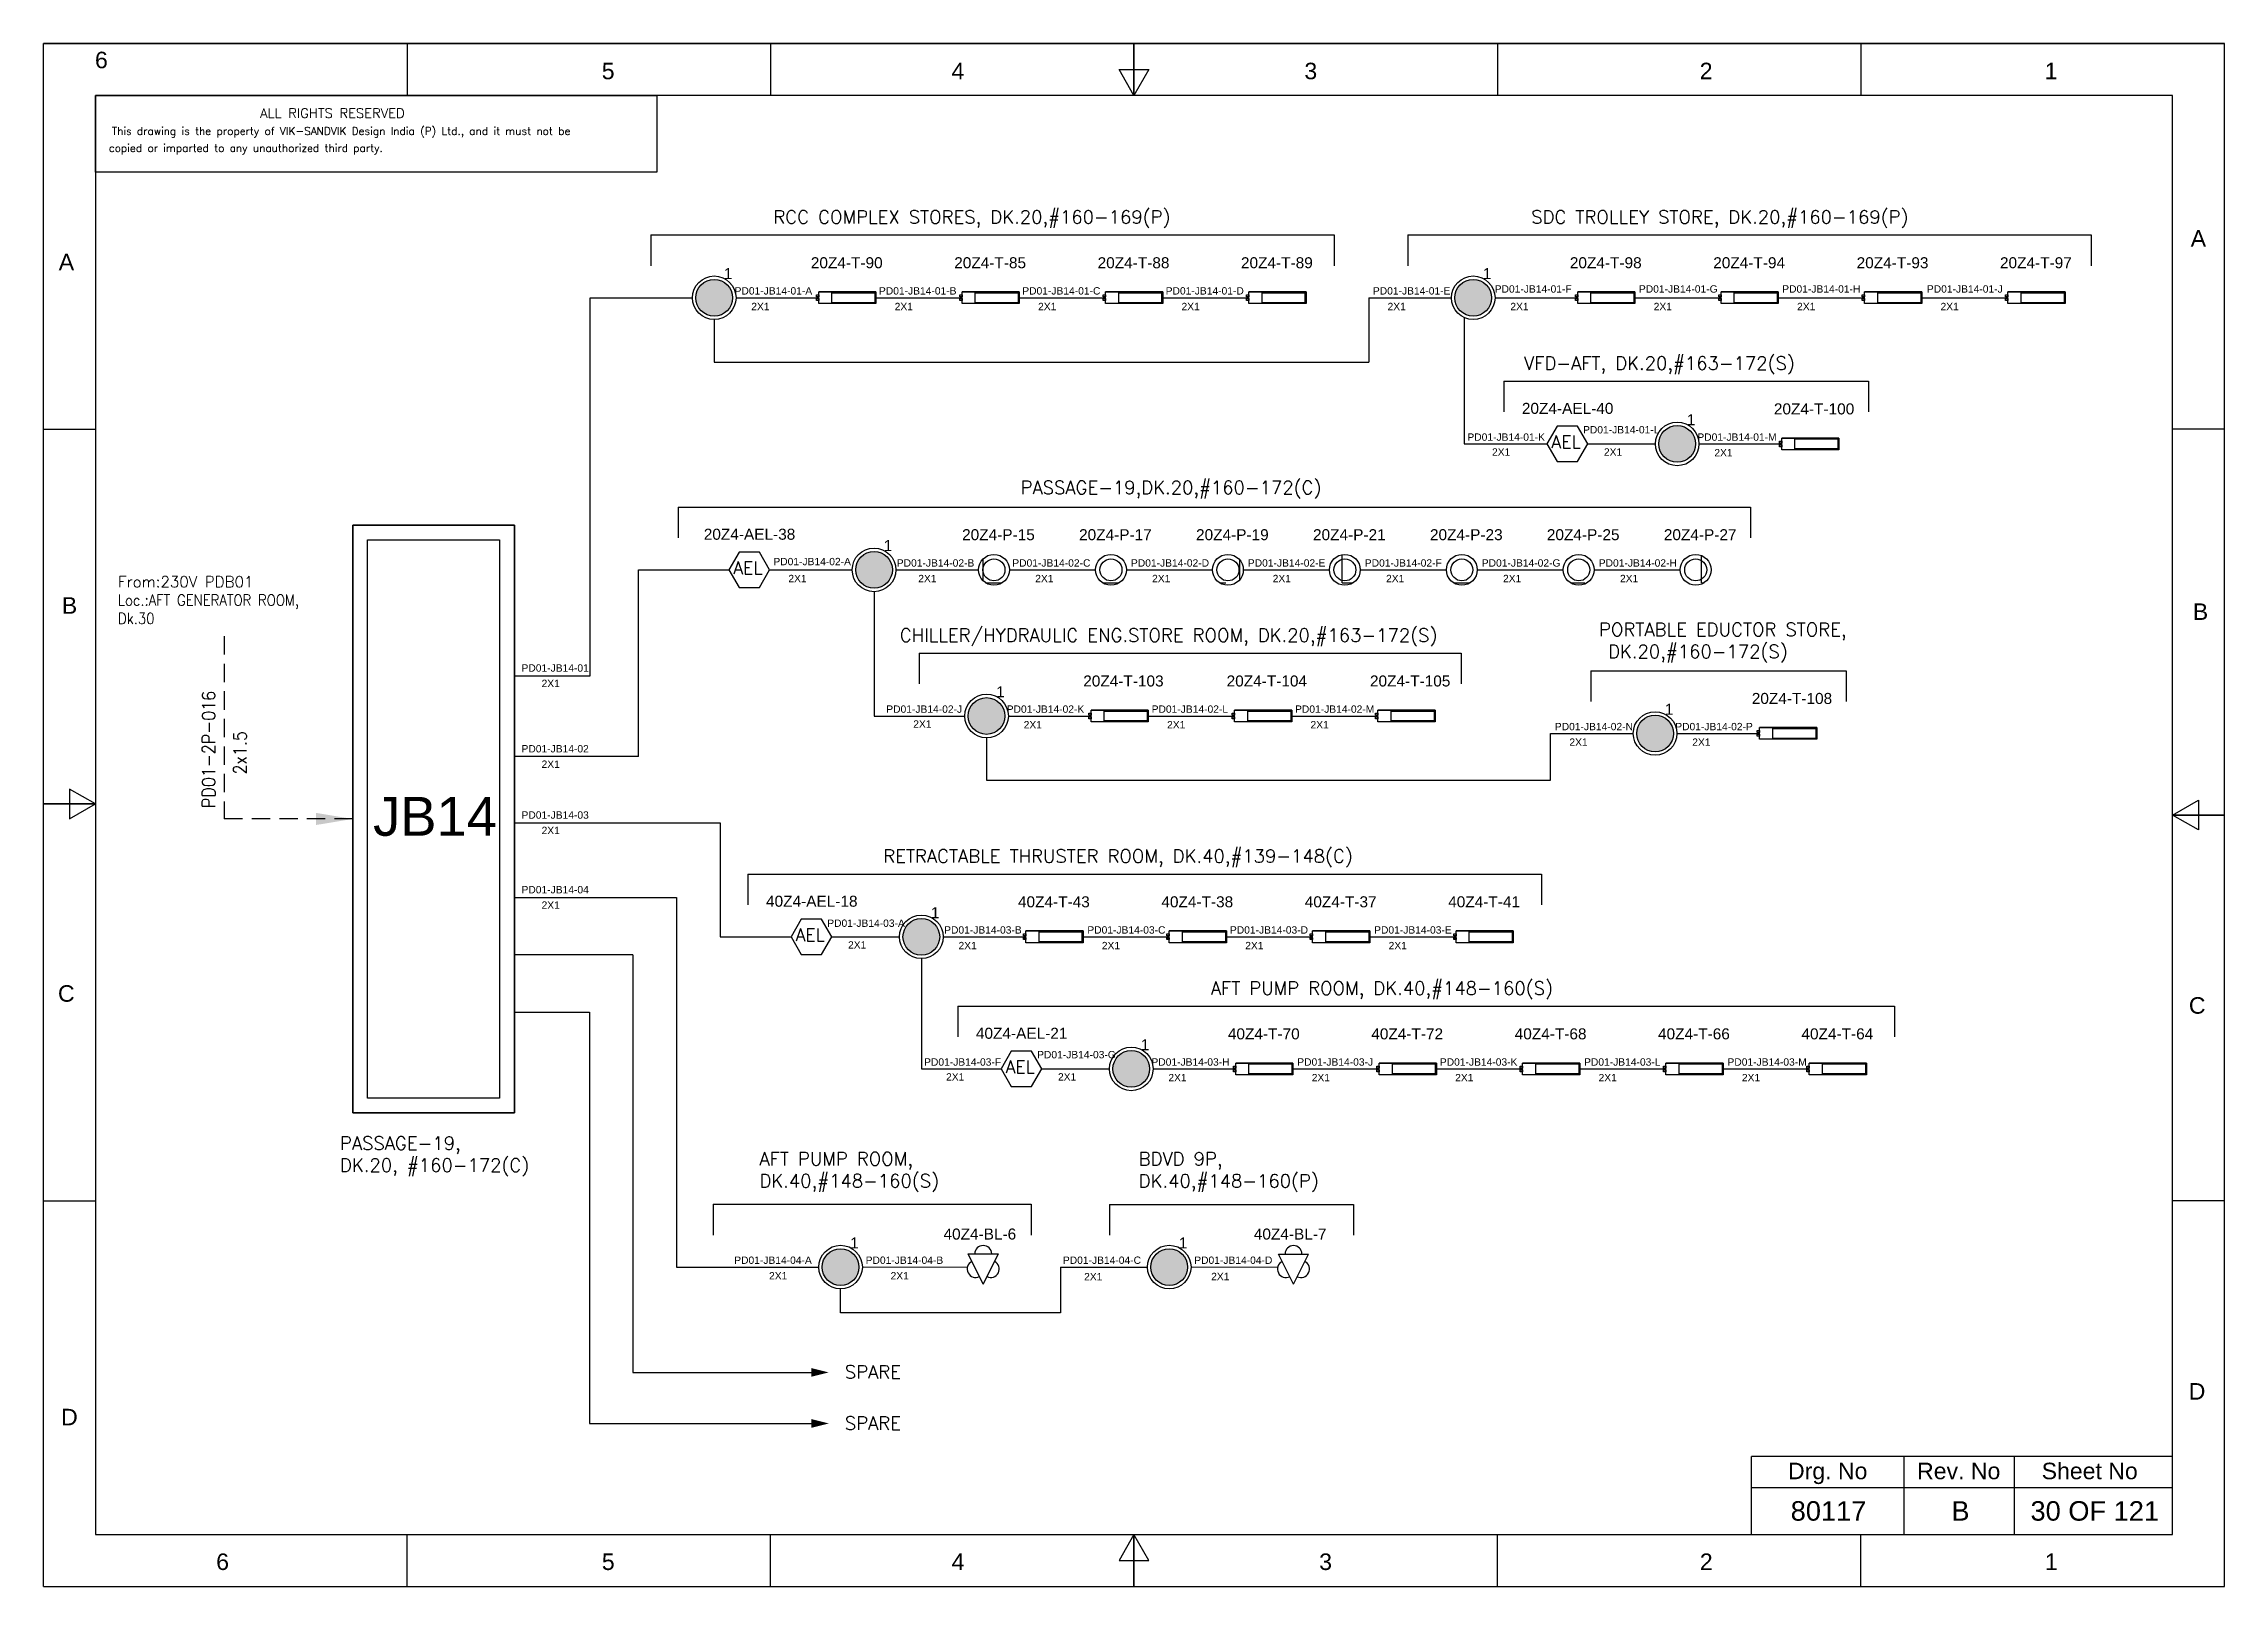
# Model space of a CAD drawing. Header units: inches. Extents: x -3311 to 1429, y -713 to 2436.
# Drawn here: x 815 to 1112, y 1861.1 to 2071.1 of the extents above; entities that cross this region are included whole.
import ezdxf
from ezdxf.enums import TextEntityAlignment as Align

# ---------------------------------------------------------------- set-up
doc = ezdxf.new("R2010")
doc.units = ezdxf.units.IN
doc.linetypes.add('HIDDEN', pattern=[0.375, 0.25, -0.125])
doc.linetypes.add('SOLID', pattern=[0])
for name, color, linetype, lineweight in [('ELEC_TXT-025', 1, 'Continuous', 25), ('HEL-025', 1, 'Continuous', 25), ('HEL-035', 2, 'Continuous', 35)]:
    doc.layers.add(name, color=color, linetype=linetype, lineweight=lineweight)
doc.layers.add('LINE', color=3, linetype='SOLID')
doc.styles.add('_NORMAL', font='arial.ttf')
doc.styles.add('ROMANS', font='simplex.shx', dxfattribs={"width": 0.88})
doc.styles.get("Standard").update_dxf_attribs({"font": 'arial.ttf'})
doc.dimstyles.get("Standard").update_dxf_attribs({"dimtxt": 0.18, "dimasz": 0.18, "dimexe": 0.18, "dimexo": 0.0625, "dimgap": 0.09, "dimtad": 0, "dimtih": 1, "dimtoh": 1, "dimdec": 4, "dimzin": 0, "dimdsep": 46, "dimtxsty": 'Standard', "dimcen": 0.09, "dimadec": 0, "dimazin": 0, "dimtfac": 1, "dimtdec": 4, "dimtofl": 0, "dimtmove": 0, "dimatfit": 3, "dimfxl": 1, "dimtolj": 1, "dimtzin": 0, "dimarcsym": 0})
pattern_1 = [(0, (0, 0), (0, 6.985), [5.08, -1.905]), (90, (0, 0), (-6.985, 4e-16), [5.08, -1.905])]

# ---------------------------------------------------------------- blocks, each defined once
blk = doc.blocks.new('fr')
at = {"color": 7, "linetype": 'Continuous'}
for p, q in [((33763.99, 4500.4), (33466.99, 4500.4)), ((33466.99, 4500.4), (33763.99, 4500.4)), ((33466.99, 4290.33), (33466.99, 4500.4)), ((33516.49, 4500.4), (33516.49, 4493.33)), ((33565.99, 4500.4), (33565.99, 4493.33)), ((33615.49, 4500.4), (33615.49, 4493.33)), ((33615.49, 4493.33), (33615.49, 4500.4)), ((33615.49, 4500.4), (33615.49, 4493.33)), ((33664.99, 4500.4), (33664.99, 4493.33)), ((33714.49, 4500.4), (33714.49, 4493.33)), ((33763.99, 4290.33), (33763.99, 4500.4)), ((33763.99, 4290.33), (33763.99, 4500.4)), ((33615.49, 4493.33), (33613.45, 4496.87)), ((33613.45, 4496.87), (33617.53, 4496.87)), ((33617.53, 4496.87), (33615.49, 4493.33)), ((33756.92, 4493.33), (33474.06, 4493.33)), ((33474.06, 4493.33), (33474.06, 4297.41)), ((33756.92, 4297.41), (33756.92, 4493.33)), ((33466.99, 4447.89), (33474.06, 4447.89)), ((33763.99, 4447.89), (33756.92, 4447.89)), ((33474.06, 4396.87), (33470.53, 4398.91)), ((33470.53, 4398.91), (33470.53, 4394.83)), ((33466.99, 4396.87), (33474.06, 4396.87)), ((33474.06, 4396.87), (33466.99, 4396.87)), ((33466.99, 4396.87), (33474.06, 4396.87)), ((33470.53, 4394.83), (33474.06, 4396.87)), ((33756.92, 4395.37), (33760.45, 4397.41)), ((33760.45, 4397.41), (33760.45, 4393.33)), ((33763.99, 4395.37), (33756.92, 4395.37)), ((33760.45, 4393.33), (33756.92, 4395.37)), ((33756.92, 4395.37), (33763.99, 4395.37)), ((33763.99, 4395.37), (33756.92, 4395.37)), ((33466.99, 4342.85), (33474.06, 4342.85)), ((33763.99, 4342.85), (33756.92, 4342.85)), ((33474.06, 4297.41), (33756.92, 4297.41)), ((33516.49, 4290.33), (33516.49, 4297.41)), ((33565.99, 4290.33), (33565.99, 4297.41)), ((33615.49, 4297.41), (33613.45, 4293.87)), ((33615.49, 4290.33), (33615.49, 4297.41)), ((33617.53, 4293.87), (33615.49, 4297.41)), ((33615.49, 4297.41), (33615.49, 4290.33)), ((33615.49, 4290.33), (33615.49, 4297.41)), ((33664.99, 4290.33), (33664.99, 4297.41)), ((33714.49, 4290.33), (33714.49, 4297.41)), ((33613.45, 4293.87), (33617.53, 4293.87)), ((33466.99, 4290.33), (33763.99, 4290.33)), ((33466.99, 4290.33), (33763.99, 4290.33))]:
    blk.add_line(p, q, dxfattribs=at)
at = {"color": 7, "style": '_NORMAL'}
for s, p in [('6', (33474.86, 4498.18)), ('5', (33543.88, 4496.68)), ('4', (33591.52, 4496.68)), ('3', (33639.57, 4496.68)), ('2', (33693.41, 4496.68)), ('1', (33740.39, 4496.68)), ('A', (33760.45, 4473.88)), ('A', (33470.1, 4470.68)), ('B', (33470.52, 4423.9)), ('B', (33760.74, 4423.06)), ('C', (33470.08, 4371.07)), ('C', (33760.29, 4369.44)), ('D', (33760.27, 4316.89)), ('D', (33470.51, 4313.39)), ('6', (33491.37, 4293.69)), ('5', (33543.89, 4293.69)), ('4', (33591.53, 4293.69)), ('3', (33641.59, 4293.69)), ('2', (33693.43, 4293.69)), ('1', (33740.41, 4293.69))]:
    blk.add_text(s, height=2.25, dxfattribs=at).set_placement(p, align=Align.MIDDLE_CENTER)
blk = doc.blocks.new('A$C4BAD7D21')
at = {"layer": 'HEL-025'}
blk.add_lwpolyline([(-34000, 0), (-34000, 2086), (-18714, 2086), (-18714, 0)], close=True, dxfattribs=at)
at = {"layer": 'HEL-025', "style": 'ROMANS'}
for s, p in [('This drawing is the property of VIK-SANDVIK Design India (P) Ltd., and it must not be', (-33558, 1016)), (' copied or imparted to any unauthorized third party.', (-33785, 550))]:
    blk.add_text(s, height=210, dxfattribs=at).set_placement(p)
at = {"layer": 'HEL-035', "style": 'ROMANS'}
blk.add_text('     ALL RIGHTS RESERVED', height=262.5, dxfattribs=at).set_placement((-30497, 1476))
blk = doc.blocks.new('FIXED_KEY_SWITCH')
h = blk.add_hatch(color=1)
h.dxf.hatch_style = 1
edge = h.paths.add_edge_path()
edge.add_arc((848.13, 1737.46), 2.5, 0, 360)
at = {"color": 1}
blk.add_circle((848.13, 1737.46), 2.5, dxfattribs=at)
at = {"color": 7, "insert": (849.44, 1741.5), "char_height": 1.5, "attachment_point": 1, "style": '_NORMAL'}
blk.add_mtext_dynamic_manual_height_columns('1', width=1.5, gutter_width=7.5, heights=[0], dxfattribs=at)
blk = doc.blocks.new('SWT')
blk.add_blockref('FIXED_KEY_SWITCH', (0, 0))
blk.add_attdef('TAG_NO', (844.55, 1741.11), '', height=1.5)
blk = doc.blocks.new('2A')
at = {"color": 7, "lineweight": -3, "ltscale": 2.5}
blk.add_line((790.02, 1997.62, -0.03), (782.23, 1997.62, -0.03), dxfattribs=at)
at = {"color": 7, "lineweight": -3, "ltscale": 2.5, "elevation": -0.03}
for points in [[(781.91, 1997.21), (782.23, 1997.21), (782.23, 1996.94), (781.91, 1996.94)], [(781.91, 1996.7), (782.23, 1996.7), (782.23, 1996.44), (781.91, 1996.44)], [(782.23, 1997.62), (790.02, 1997.62), (790.02, 1996.02), (782.23, 1996.02)], [(784.03, 1997.5), (789.88, 1997.5), (789.88, 1996.14), (784.03, 1996.14)]]:
    blk.add_lwpolyline(points, close=True, dxfattribs=at)
blk = doc.blocks.new('LED TUBE LIGHT 30W')
blk.add_blockref('2A', (179.91, -357.89))
blk.add_attdef('TAG_NO.', (962.52, 1642.97), '', height=1.5)
blk = doc.blocks.new('AEL')
at = {"color": 4}
blk.add_lwpolyline([(989.98, -190.09), (992.75, -190.09), (994.14, -187.69), (992.75, -185.28), (989.98, -185.28), (988.59, -187.69)], close=True, dxfattribs=at)
at = {"color": 4, "style": 'ROMANS'}
blk.add_text('AEL', height=1.725, dxfattribs=at).set_placement((989.2, -188.27))
blk = doc.blocks.new('AEL_L')
blk.add_blockref('AEL', (0, 0))
blk.add_attdef('TAG_NO', (986.55, -183.59), '', height=1.5)
blk = doc.blocks.new('1')
h = blk.add_hatch()
h.set_pattern_fill('ANGLE', color=6)
h.set_pattern_definition(pattern_1)
h.paths.add_polyline_path([(303.23, 2044.43, 1), (306.22, 2044.43, 1)], flags=0)
h.paths.add_polyline_path([(302.63, 2044.43, 1), (306.83, 2044.43, 1)])
h.paths.add_polyline_path([(306.22, 2044.43, -1), (303.23, 2044.43, -1)], flags=16)
h = blk.add_hatch()
h.set_pattern_fill('ANGLE', color=6)
h.set_pattern_definition(pattern_1)
h.paths.add_polyline_path([(303.23, 2044.43, 1), (306.22, 2044.43, 1)])
at = {"color": 6}
for radius in [2.1, 1.5]:
    blk.add_circle((304.73, 2044.43), radius, dxfattribs=at)
blk = doc.blocks.new('LED PENDENT LIGHT 15W')
blk.add_blockref('1', (0, 0))
blk.add_attdef('TAG_NO', (301.63, 2048.1), '', height=1.5)
blk = doc.blocks.new('11')
for p, q in [((438, 1973.54, -0.08), (442.11, 1973.54, -0.08)), ((440.05, 1969.42, -0.08), (438, 1973.54, -0.08)), ((440.05, 1969.42, -0.08), (442.11, 1973.54, -0.08))]:
    blk.add_line(p, q)
for centre, start, end in [((439.02, 1971.48, -0.08), 116.5651, 296.5651), ((440.05, 1973.54, -0.08), 0, 180), ((441.08, 1971.48, -0.08), 243.4349, 63.4349)]:
    blk.add_arc(centre, 1.15, start, end)
blk = doc.blocks.new('BILGE LIGHT')
blk.add_blockref('11', (1524.93, -1711.73))
blk.add_attdef('TAG_NO', (1960.14, 263.52), '', height=1.5)

msp = doc.modelspace()

# ---------------------------------------------------------------- linework, layer by layer
for p, q in [((897.72, 2045.08, -0.02), (990.78, 2045.08, -0.02)), ((1000.81, 2045.08, -0.02), (1093.87, 2045.08, -0.02)), ((889.43, 1985.06), (889.43, 2036.53)), ((995.47, 2036.53, -0.02), (995.47, 2027.78, -0.02)), ((906.33, 2033.56, -0.02), (906.33, 2027.78, -0.02)), ((1008.45, 2033.83, -0.05), (1008.45, 2016.63, -0.05)), ((906.33, 2027.78, -0.02), (995.47, 2027.78, -0.02)), ((1013.87, 2025.17, -0.05), (1063.52, 2025.17, -0.05)), ((901.42, 2008.03, -0.03), (1047.47, 2008.03, -0.03)), ((928.1, 1996.51, -0.03), (928.1, 1979.58, -0.03)), ((934.25, 1988.13, -0.05), (1008.07, 1988.13, -0.05)), ((1025.71, 1985.75, -0.08), (1060.51, 1985.75, -0.08)), ((943.42, 1976.61, -0.05), (943.42, 1970.83, -0.05)), ((1020.24, 1970.83, -0.05), (1020.24, 1977.2, -0.05)), ((943.42, 1970.83, -0.05), (1020.24, 1970.83, -0.05)), ((910.93, 1958.06, -0.04), (1018.99, 1958.06, -0.04)), ((895.27, 1947.07), (879.11, 1947.07)), ((934.54, 1946.53, -0.04), (934.54, 1931.53, -0.04)), ((939.52, 1940.08, -0.04), (1067.07, 1940.08, -0.04)), ((906.17, 1913.09, -0.02), (949.51, 1913.09, -0.02)), ((960.17, 1913.06, -0.02), (993.4, 1913.06, -0.02)), ((953.5, 1904.52), (953.5, 1898.3)), ((923.54, 1898.3), (923.54, 1901.57)), ((953.5, 1898.3), (923.54, 1898.3))]:
    msp.add_line(p, q)
at = {"color": 7, "linetype": 'Continuous'}
for p, q in [((1104.93, 1878.73), (1047.61, 1878.73)), ((1047.61, 1868.14), (1047.61, 1878.73)), ((1068.38, 1868.14), (1068.38, 1878.73)), ((1083.4, 1868.14), (1083.4, 1878.73)), ((1047.61, 1874.55), (1104.93, 1874.55))]:
    msp.add_line(p, q, dxfattribs=at)
at = {"linetype": 'HIDDEN', "ltscale": 10}
msp.add_lwpolyline([(839.57, 1990.44), (839.57, 1965.56)], dxfattribs=at)
for points in [[(919.57, 1890.2, 1.18, 0, 0), (921.93, 1890.2, 0, 0, 0)], [(919.57, 1883.25, 1.18, 0, 0), (921.93, 1883.25, 0, 0, 0)]]:
    msp.add_lwpolyline(points, format="xyseb")
at = {"layer": 'LINE', "color": 0}
for p, q in [((897.72, 2045.08, -0.02), (897.72, 2040.89, -0.02)), ((990.78, 2045.08, -0.02), (990.78, 2040.89, -0.02)), ((1000.81, 2045.08, -0.02), (1000.81, 2040.89, -0.02)), ((1093.87, 2045.08, -0.02), (1093.87, 2040.89, -0.02)), ((889.43, 2036.53, 0.01), (903.35, 2036.53, -0.02)), ((909.3, 2036.53, -0.02), (920.55, 2036.53, -0.05)), ((928.35, 2036.53, -0.05), (940.08, 2036.53, -0.08)), ((947.88, 2036.53, -0.08), (959.61, 2036.53, -0.1)), ((967.41, 2036.53, -0.1), (979.13, 2036.53, -0.13)), ((995.47, 2036.53, -0.02), (1006.72, 2036.53, -0.05)), ((1012.67, 2036.53, -0.05), (1023.93, 2036.53, -0.08)), ((1031.72, 2036.53, -0.08), (1043.45, 2036.53, -0.11)), ((1051.25, 2036.53, -0.11), (1062.98, 2036.53, -0.13)), ((1070.78, 2036.53, -0.13), (1082.51, 2036.53, -0.16)), ((1013.87, 2025.17, -0.05), (1013.87, 2020.99, -0.05)), ((1063.52, 2025.17, -0.05), (1063.52, 2020.99, -0.05)), ((1008.45, 2016.63, -0.05), (1019.74, 2016.63, -0.02)), ((1025.3, 2016.63, -0.02), (1034.5, 2016.63, -0.05)), ((1040.45, 2016.63, -0.05), (1051.71, 2016.63, -0.07)), ((901.42, 2008.03, -0.03), (901.42, 2003.84, -0.03)), ((1047.47, 2008.03, -0.03), (1047.47, 2003.84, -0.03)), ((857.11, 2005.56), (857.11, 1925.56)), ((879.11, 2005.56), (857.11, 2005.56)), ((879.11, 1925.56), (879.11, 2005.56)), ((896, 1974.07), (896, 1999.48, 0.02)), ((896, 1999.48, 0.02), (908.32, 1999.48)), ((913.88, 1999.48), (925.13, 1999.48, -0.03)), ((931.08, 1999.48, -0.03), (942.33, 1999.48, -0.05)), ((946.53, 1999.48, -0.05), (958.26, 1999.48, -0.08)), ((962.46, 1999.48, -0.08), (974.19, 1999.48, -0.11)), ((978.39, 1999.48, -0.11), (990.12, 1999.48, -0.14)), ((994.32, 1999.48, -0.14), (1006.04, 1999.48, -0.16)), ((1010.24, 1999.48, -0.16), (1021.97, 1999.48, -0.19)), ((1026.17, 1999.48, -0.19), (1037.9, 1999.48, -0.22)), ((934.25, 1988.13, -0.05), (934.25, 1983.94, -0.05)), ((1008.07, 1988.13, -0.05), (1008.07, 1983.94, -0.05)), ((879.11, 1985.06), (889.43, 1985.06)), ((1025.71, 1985.75, -0.08), (1025.71, 1981.56, -0.08)), ((1060.51, 1985.75, -0.08), (1060.51, 1981.56, -0.08)), ((928.1, 1979.58, -0.03), (940.45, 1979.58, -0.05)), ((946.4, 1979.58, -0.05), (957.65, 1979.58, -0.08)), ((965.45, 1979.58, -0.08), (977.18, 1979.58, -0.1)), ((984.98, 1979.58, -0.1), (996.7, 1979.58, -0.13)), ((1020.24, 1977.2, -0.05), (1031.5, 1977.2, -0.08)), ((1037.44, 1977.2, -0.08), (1048.7, 1977.2, -0.1)), ((896, 1974.07), (879.11, 1974.07)), ((879.11, 1965.04, 0.06), (907.12, 1965.04, 0.01)), ((907.12, 1965.04), (907.12, 1949.51)), ((910.93, 1958.06, -0.04), (910.93, 1953.87, -0.04)), ((1018.99, 1958.06, -0.04), (1018.99, 1953.87, -0.04)), ((879.11, 1954.88), (901.19, 1954.88)), ((901.19, 1954.88), (901.19, 1904.54)), ((907.12, 1949.51), (916.8, 1949.51, -0.02)), ((922.36, 1949.51, -0.02), (931.56, 1949.51, -0.04)), ((937.51, 1949.51, -0.05), (948.77, 1949.51, -0.07)), ((956.56, 1949.51, -0.07), (968.29, 1949.51, -0.1)), ((976.09, 1949.51, -0.1), (987.82, 1949.51, -0.13)), ((995.62, 1949.51, -0.13), (1007.35, 1949.51, -0.15)), ((895.27, 1947.07), (895.27, 1890.2)), ((939.52, 1940.08, -0.04), (939.52, 1935.89, -0.04)), ((1067.07, 1940.08, -0.04), (1067.07, 1935.89, -0.04)), ((879.11, 1939.27), (889.35, 1939.27)), ((889.35, 1939.27), (889.35, 1883.25)), ((934.54, 1931.53, 0), (945.39, 1931.53, -0.02)), ((950.94, 1931.53, -0.02), (960.15, 1931.53, -0.04)), ((966.1, 1931.53, -0.05), (977.35, 1931.53, -0.07)), ((985.15, 1931.53, -0.07), (996.88, 1931.53, -0.1)), ((1004.68, 1931.53, -0.1), (1016.41, 1931.53, -0.13)), ((1024.21, 1931.53, -0.13), (1035.93, 1931.53, -0.15)), ((1043.73, 1931.53, -0.15), (1055.46, 1931.53, -0.18)), ((857.11, 1925.56), (879.11, 1925.56)), ((906.17, 1913.09, -0.02), (906.17, 1908.9, -0.02)), ((949.51, 1913.09, -0.02), (949.51, 1908.9, -0.02)), ((960.17, 1913.06, -0.02), (960.17, 1908.87, -0.02)), ((993.4, 1913.06, -0.02), (993.4, 1908.87, -0.02)), ((901.19, 1904.54), (920.57, 1904.54)), ((926.52, 1904.54), (940.83, 1904.56)), ((953.5, 1904.52), (965.32, 1904.54)), ((971.27, 1904.54), (983.09, 1904.56)), ((895.27, 1890.2), (919.66, 1890.2)), ((889.35, 1883.25), (919.66, 1883.25))]:
    msp.add_line(p, q, dxfattribs=at)
for points in [[(857.11, 2005.56), (879.11, 2005.56), (879.11, 1925.56), (857.11, 1925.56)], [(859.11, 2003.56), (877.11, 2003.56), (877.11, 1927.56), (859.11, 1927.56)]]:
    msp.add_lwpolyline(points, close=True, dxfattribs=at)
for centre in [(906.33, 2036.53, -0.02), (1009.7, 2036.53, -0.05), (1037.48, 2016.63, -0.05), (928.1, 1999.48, -0.03), (943.42, 1979.58, -0.05), (1034.47, 1977.2, -0.08), (934.54, 1949.51, -0.04), (963.13, 1931.53, -0.04), (923.54, 1904.54), (968.3, 1904.54)]:
    msp.add_circle(centre, 2.97, dxfattribs=at)

# ---------------------------------------------------------------- block references
for name, p in [('fr', (-32651.99, -2429.27)), ('SWT', (58.2, 299.07, -0.02)), ('SWT', (161.57, 299.07, -0.05)), ('SWT', (189.35, 279.17, -0.05)), ('SWT', (79.97, 262.03, -0.03)), ('SWT', (95.29, 242.12, -0.05)), ('SWT', (186.34, 239.74, -0.08)), ('SWT', (86.41, 212.05, -0.04)), ('SWT', (115, 194.07, -0.04)), ('SWT', (75.41, 167.08)), ('SWT', (120.17, 167.08))]:
    msp.add_blockref(name, p)
ref = msp.add_blockref('LED TUBE LIGHT 30W', (-41.58, 397.6, -0.02))
ref.add_attrib('TAG_NO.', '20Z4-T-90', (919.49, 2040.55, -0.02), dxfattribs={"height": 1.5})
ref = msp.add_blockref('LED TUBE LIGHT 30W', (-22.05, 397.6, -0.05))
ref.add_attrib('TAG_NO.', '20Z4-T-85', (939.02, 2040.55, -0.05), dxfattribs={"height": 1.5})
ref = msp.add_blockref('LED TUBE LIGHT 30W', (-2.52, 397.6, -0.08))
ref.add_attrib('TAG_NO.', '20Z4-T-88', (958.55, 2040.55, -0.08), dxfattribs={"height": 1.5})
ref = msp.add_blockref('LED TUBE LIGHT 30W', (17, 397.6, -0.1))
ref.add_attrib('TAG_NO.', '20Z4-T-89', (978.07, 2040.55, -0.1), dxfattribs={"height": 1.5})
ref = msp.add_blockref('LED TUBE LIGHT 30W', (61.79, 397.6, -0.05))
ref.add_attrib('TAG_NO.', '20Z4-T-98', (1022.86, 2040.55, -0.05), dxfattribs={"height": 1.5})
ref = msp.add_blockref('LED TUBE LIGHT 30W', (81.32, 397.6, -0.08))
ref.add_attrib('TAG_NO.', '20Z4-T-94', (1042.39, 2040.55, -0.08), dxfattribs={"height": 1.5})
ref = msp.add_blockref('LED TUBE LIGHT 30W', (100.85, 397.6, -0.11))
ref.add_attrib('TAG_NO.', '20Z4-T-93', (1061.92, 2040.55, -0.11), dxfattribs={"height": 1.5})
ref = msp.add_blockref('LED TUBE LIGHT 30W', (120.37, 397.6, -0.13))
ref.add_attrib('TAG_NO.', '20Z4-T-97', (1081.44, 2040.55, -0.13), dxfattribs={"height": 1.5})
ref = msp.add_blockref('AEL_L', (31.15, 2204.31, -0.02))
ref.add_attrib('TAG_NO', '20Z4-AEL-40', (1016.33, 2020.72, -0.02), dxfattribs={"color": 4, "height": 1.5})
ref = msp.add_blockref('LED TUBE LIGHT 30W', (89.58, 377.7, -0.05))
ref.add_attrib('TAG_NO.', '20Z4-T-100', (1050.65, 2020.65, -0.05), dxfattribs={"height": 1.5})
ref = msp.add_blockref('AEL_L', (-80.27, 2187.17))
ref.add_attrib('TAG_NO', '20Z4-AEL-38', (904.91, 2003.58), dxfattribs={"color": 4, "height": 1.5})
ref = msp.add_blockref('LED PENDENT LIGHT 15W', (639.7, -44.95, -0.05))
ref.add_attrib('TAG_NO', '20Z4-P-15', (940.09, 2003.52, -0.05), dxfattribs={"height": 1.5})
ref = msp.add_blockref('LED PENDENT LIGHT 15W', (655.63, -44.95, -0.08))
ref.add_attrib('TAG_NO', '20Z4-P-17', (956.02, 2003.52, -0.08), dxfattribs={"height": 1.5})
ref = msp.add_blockref('LED PENDENT LIGHT 15W', (671.56, -44.95, -0.11))
ref.add_attrib('TAG_NO', '20Z4-P-19', (971.95, 2003.52, -0.11), dxfattribs={"height": 1.5})
ref = msp.add_blockref('LED PENDENT LIGHT 15W', (687.49, -44.95, -0.14))
ref.add_attrib('TAG_NO', '20Z4-P-21', (987.88, 2003.52, -0.14), dxfattribs={"height": 1.5})
ref = msp.add_blockref('LED PENDENT LIGHT 15W', (703.42, -44.95, -0.16))
ref.add_attrib('TAG_NO', '20Z4-P-23', (1003.81, 2003.52, -0.16), dxfattribs={"height": 1.5})
ref = msp.add_blockref('LED PENDENT LIGHT 15W', (719.34, -44.95, -0.19))
ref.add_attrib('TAG_NO', '20Z4-P-25', (1019.73, 2003.52, -0.19), dxfattribs={"height": 1.5})
ref = msp.add_blockref('LED PENDENT LIGHT 15W', (735.27, -44.95, -0.22))
ref.add_attrib('TAG_NO', '20Z4-P-27', (1035.66, 2003.52, -0.22), dxfattribs={"height": 1.5})
ref = msp.add_blockref('LED TUBE LIGHT 30W', (-4.48, 340.65, -0.05))
ref.add_attrib('TAG_NO.', '20Z4-T-103', (956.59, 1983.6, -0.05), dxfattribs={"height": 1.5})
ref = msp.add_blockref('LED TUBE LIGHT 30W', (15.05, 340.65, -0.08))
ref.add_attrib('TAG_NO.', '20Z4-T-104', (976.12, 1983.6, -0.08), dxfattribs={"height": 1.5})
ref = msp.add_blockref('LED TUBE LIGHT 30W', (34.57, 340.65, -0.1))
ref.add_attrib('TAG_NO.', '20Z4-T-105', (995.64, 1983.6, -0.1), dxfattribs={"height": 1.5})
ref = msp.add_blockref('LED TUBE LIGHT 30W', (86.57, 338.28, -0.08))
ref.add_attrib('TAG_NO.', '20Z4-T-108', (1047.64, 1981.22, -0.08), dxfattribs={"height": 1.5})
ref = msp.add_blockref('AEL_L', (-71.79, 2137.2, -0.02))
ref.add_attrib('TAG_NO', '40Z4-AEL-18', (913.39, 1953.61, -0.02), dxfattribs={"color": 4, "height": 1.5})
ref = msp.add_blockref('LED TUBE LIGHT 30W', (-13.37, 310.58, -0.04))
ref.add_attrib('TAG_NO.', '40Z4-T-43', (947.7, 1953.53, -0.04), dxfattribs={"height": 1.5})
ref = msp.add_blockref('LED TUBE LIGHT 30W', (6.16, 310.58, -0.07))
ref.add_attrib('TAG_NO.', '40Z4-T-38', (967.23, 1953.53, -0.07), dxfattribs={"height": 1.5})
ref = msp.add_blockref('LED TUBE LIGHT 30W', (25.69, 310.58, -0.1))
ref.add_attrib('TAG_NO.', '40Z4-T-37', (986.76, 1953.53, -0.1), dxfattribs={"height": 1.5})
ref = msp.add_blockref('LED TUBE LIGHT 30W', (45.22, 310.58, -0.13))
ref.add_attrib('TAG_NO.', '40Z4-T-41', (1006.29, 1953.53, -0.13), dxfattribs={"height": 1.5})
ref = msp.add_blockref('AEL_L', (-43.2, 2119.22, -0.02))
ref.add_attrib('TAG_NO', '40Z4-AEL-21', (941.97, 1935.63, -0.02), dxfattribs={"color": 4, "height": 1.5})
ref = msp.add_blockref('LED TUBE LIGHT 30W', (15.22, 292.6, -0.04))
ref.add_attrib('TAG_NO.', '40Z4-T-70', (976.29, 1935.55, -0.04), dxfattribs={"height": 1.5})
ref = msp.add_blockref('LED TUBE LIGHT 30W', (34.75, 292.6, -0.07))
ref.add_attrib('TAG_NO.', '40Z4-T-72', (995.82, 1935.55, -0.07), dxfattribs={"height": 1.5})
ref = msp.add_blockref('LED TUBE LIGHT 30W', (54.28, 292.6, -0.1))
ref.add_attrib('TAG_NO.', '40Z4-T-68', (1015.35, 1935.55, -0.1), dxfattribs={"height": 1.5})
ref = msp.add_blockref('LED TUBE LIGHT 30W', (73.8, 292.6, -0.13))
ref.add_attrib('TAG_NO.', '40Z4-T-66', (1034.87, 1935.55, -0.13), dxfattribs={"height": 1.5})
ref = msp.add_blockref('LED TUBE LIGHT 30W', (93.33, 292.6, -0.15))
ref.add_attrib('TAG_NO.', '40Z4-T-64', (1054.4, 1935.55, -0.15), dxfattribs={"height": 1.5})
ref = msp.add_blockref('BILGE LIGHT', (-1022.01, 1644.52, 0.08))
ref.add_attrib('TAG_NO', '40Z4-BL-6', (937.56, 1908.29, 0.08), dxfattribs={"height": 1.5})
ref = msp.add_blockref('BILGE LIGHT', (-979.76, 1644.51, 0.08))
ref.add_attrib('TAG_NO', '40Z4-BL-7', (979.82, 1908.29, 0.08), dxfattribs={"height": 1.5})
at = {"layer": 'ELEC_TXT-025', "color": 0, "xscale": 0.005, "yscale": 0.005, "zscale": 0.005}
msp.add_blockref('A$C4BAD7D21', (992.08, 2053.63), dxfattribs=at)

# ---------------------------------------------------------------- texts
at = {"color": 7}
for s, p in [('PD01-JB14-01-A', (909.11, 2036.97, 0.03)), ('PD01-JB14-01-B', (928.77, 2036.97, 0)), ('PD01-JB14-01-C', (948.29, 2036.97, -0.02)), ('PD01-JB14-01-D', (967.82, 2036.97, -0.05)), ('PD01-JB14-01-E', (996.04, 2036.97, 0)), ('PD01-JB14-01-F', (1012.63, 2037.23, -0.02)), ('PD01-JB14-01-G', (1032.27, 2037.23, -0.05)), ('PD01-JB14-01-H', (1051.79, 2037.23, -0.08)), ('PD01-JB14-01-J', (1071.49, 2037.23, -0.11)), ('2X1', (911.38, 2034.84, -0.02)), ('2X1', (930.91, 2034.84, -0.05)), ('2X1', (950.44, 2034.84, -0.08)), ('2X1', (969.97, 2034.84, -0.1)), ('2X1', (998.03, 2034.84, -0.02)), ('2X1', (1014.76, 2034.84, -0.05)), ('2X1', (1034.28, 2034.84, -0.08)), ('2X1', (1053.81, 2034.84, -0.11)), ('2X1', (1073.34, 2034.84, -0.13)), ('PD01-JB14-01-K', (1008.91, 2017.06, 0)), ('PD01-JB14-01-L', (1024.66, 2018.06, 0)), ('PD01-JB14-01-M', (1040.23, 2017.06, 0)), ('2X1', (1012.26, 2015.03, 0)), ('2X1', (1027.5, 2015.03, -0.02)), ('2X1', (1042.54, 2014.94, -0.05)), ('PD01-JB14-02-A', (914.39, 2000.11, 0.03)), ('2X1', (916.43, 1997.8)), ('PD01-JB14-02-B', (931.2, 1999.92, 0.03)), ('2X1', (934.12, 1997.8, -0.03)), ('PD01-JB14-02-C', (946.93, 1999.92, 0.03)), ('2X1', (950.05, 1997.8, -0.05)), ('PD01-JB14-02-D', (963.09, 1999.92)), ('2X1', (965.97, 1997.8, -0.08)), ('PD01-JB14-02-E', (979.01, 1999.92, -0.05)), ('2X1', (982.39, 1997.8, -0.11)), ('PD01-JB14-02-F', (994.94, 1999.92, -0.05)), ('2X1', (997.83, 1997.8, -0.14)), ('PD01-JB14-02-G', (1010.87, 1999.92, -0.08)), ('2X1', (1013.76, 1997.8, -0.16)), ('PD01-JB14-02-H', (1026.8, 1999.92, -0.11)), ('2X1', (1029.69, 1997.8, -0.19)), ('PD01-JB14-01', (880.09, 1985.62)), ('2X1', (882.82, 1983.52)), ('PD01-JB14-02-J', (929.77, 1980.02)), ('PD01-JB14-02-K', (946.17, 1980.02)), ('PD01-JB14-02-L', (965.91, 1980.02)), ('PD01-JB14-02-M', (985.44, 1980.02, -0.03)), ('2X1', (933.44, 1977.99, -0.02)), ('2X1', (948.48, 1977.89, -0.05)), ('2X1', (968.01, 1977.89, -0.08)), ('2X1', (987.54, 1977.89, -0.1)), ('PD01-JB14-02-N', (1020.82, 1977.64, -0.03)), ('PD01-JB14-02-P', (1037.22, 1977.64, -0.03)), ('PD01-JB14-02', (880.09, 1974.62)), ('2X1', (1022.8, 1975.52, -0.05)), ('2X1', (1039.53, 1975.52, -0.08)), ('2X1', (882.82, 1972.52)), ('PD01-JB14-03', (880.09, 1965.6, 0.06)), ('2X1', (882.82, 1963.5, 0.06)), ('PD01-JB14-04', (880.09, 1955.43)), ('2X1', (882.82, 1953.33)), ('PD01-JB14-03-A', (921.73, 1950.87, 0)), ('2X1', (924.56, 1947.91, -0.02)), ('PD01-JB14-03-B', (937.65, 1949.95, 0)), ('2X1', (939.6, 1947.82, -0.04)), ('PD01-JB14-03-C', (957.15, 1949.95, 0)), ('2X1', (959.12, 1947.82, -0.07)), ('PD01-JB14-03-D', (976.57, 1949.95, 0)), ('2X1', (978.65, 1947.82, -0.1)), ('PD01-JB14-03-E', (996.21, 1949.95, 0)), ('2X1', (998.18, 1947.82, -0.13)), ('PD01-JB14-03-G', (950.31, 1932.97, 0)), ('PD01-JB14-03-F', (934.92, 1931.97, 0)), ('2X1', (937.91, 1929.94, 0)), ('2X1', (953.15, 1929.94, -0.02)), ('PD01-JB14-03-H', (965.88, 1931.97, 0)), ('2X1', (968.18, 1929.84, -0.04)), ('PD01-JB14-03-J', (985.74, 1931.97, 0)), ('2X1', (987.71, 1929.84, -0.07)), ('PD01-JB14-03-K', (1005.16, 1931.97, 0)), ('2X1', (1007.24, 1929.84, -0.1)), ('PD01-JB14-03-L', (1024.8, 1931.97, 0)), ('2X1', (1026.77, 1929.84, -0.13)), ('PD01-JB14-03-M', (1044.33, 1931.97, -0.02)), ('2X1', (1046.29, 1929.84, -0.15)), ('PD01-JB14-04-A', (909.06, 1904.98, 0.05)), ('2X1', (913.8, 1902.86)), ('PD01-JB14-04-B', (926.96, 1904.98, 0.05)), ('2X1', (930.35, 1902.86)), ('PD01-JB14-04-C', (953.82, 1904.98, 0.05)), ('PD01-JB14-04-D', (971.71, 1904.98, 0.05)), ('2X1', (974.01, 1902.76)), ('2X1', (956.71, 1902.74))]:
    msp.add_text(s, height=1, dxfattribs=at).set_placement(p)
at = {"color": 7, "lineweight": 30}
msp.add_text('JB14', height=5.3, dxfattribs=at).set_placement((868.31, 1965.92), align=Align.MIDDLE_CENTER)
at = {"color": 7}
for s, height, p in [('Drg. No', 2.246, (1057.98, 1876.78)), ('Rev. No', 2.246, (1075.82, 1876.78)), ('Sheet No', 2.246, (1093.66, 1876.78)), ('80117', 2.653, (1058.09, 1871.34)), ('B', 2.65, (1076.06, 1871.34)), ('30 OF 121', 2.653, (1094.35, 1871.34))]:
    msp.add_text(s, height=height, dxfattribs=at).set_placement(p, align=Align.MIDDLE_CENTER)
at = {"color": 7, "char_height": 1.8, "attachment_point": 1, "style": '_NORMAL'}
for s, insert, width in [('{\\Fromans|c0;\\C2;RCC COMPLEX STORES, DK.20,#160-169(P)}', (914.39, 2048.43, -0.02), 98.9885), ('{\\Fromans|c0;\\C2;SDC TROLLEY STORE, DK.20,#160-169(P)}', (1017.6, 2048.43, -0.02), 98.9885), ('{\\Fromans|c0;\\C2;VFD-AFT, DK.20,#163-172(S)}', (1016.62, 2028.52, -0.05), 98.9885), ('{\\Fromans|c0;\\C2;CHILLER/HYDRAULIC ENG.STORE ROOM, DK.20,#163-172(S)}', (931.61, 1991.48, -0.05), 98.9885), ('{\\Fromans|c0;\\C2;PORTABLE EDUCTOR STORE,\\P DK.20,#160-172(S)}', (1026.84, 1992.26, -0.08), 98.9885), ('{\\Fromans|c0;\\C2;RETRACTABLE THRUSTER ROOM, DK.40,#139-148(C)}', (929.35, 1961.41, -0.04), 98.9885), ('{\\Fromans|c0;\\C2;AFT PUMP ROOM, DK.40,#148-160(S)}', (973.96, 1943.43, -0.04), 98.9885), ('{\\Fromans|c0;\\C2;PASSAGE-19, \\PDK.20, #160-172(C)}', (855.37, 1922.31), 32.418), ('{\\Fromans|c0;\\C2;AFT PUMP ROOM, \\PDK.40,#148-160(S)}', (912.49, 1920.19, -0.02), 98.9885), ('{\\Fromans|c0;\\C2;BDVD 9P, \\PDK.40,#148-160(P)}', (964.14, 1920.17, -0.02), 98.9885), ('{\\Fromans|c0;\\C2;SPARE}', (924.12, 1891.16), 8.1658), ('{\\Fromans|c0;\\C2;SPARE}', (924.12, 1884.2), 8.1658)]:
    msp.add_mtext(s, dxfattribs=dict(at, insert=insert, width=width))
at = {"color": 7, "insert": (948.06, 2011.59, -0.03), "char_height": 1.8, "attachment_point": 1, "style": '_NORMAL'}
msp.add_mtext('{\\Fromans|c0;\\C2;PASSAGE-19,DK.20,#160-172(C)}', dxfattribs=at)
at = {"color": 7, "insert": (825.13, 1998.61), "char_height": 1.5, "width": 36.8884, "attachment_point": 1}
msp.add_mtext('{\\Fromans|c0;\\C2;From:230V PDB01\\P\\Fsimplex|c0;\\W0.88;Loc.:AFT GENERATOR ROOM,      \\PDk.30}', dxfattribs=at)
at = {"color": 7, "insert": (836.58, 1967.05), "char_height": 1.8, "width": 17.1296, "attachment_point": 1, "rotation": 90, "style": '_NORMAL'}
msp.add_mtext('{\\Fromans|c0;\\W0.88;PD01-2P-016}', dxfattribs=at)
at = {"color": 7, "insert": (840.85, 1971.62), "char_height": 1.8, "attachment_point": 1, "rotation": 90, "style": '_NORMAL'}
msp.add_mtext('{\\Fsimplex|c0;\\W0.88;2x1.5}', dxfattribs=at)

# ---------------------------------------------------------------- leaders
at = {"linetype": 'HIDDEN', "ltscale": 10}
msp.add_leader([(857.11, 1965.56), (839.57, 1965.56)], dimstyle='Standard', override={"dimasz": 5, "dimarcsym": 1}, dxfattribs=at)

doc.saveas('drawing.dxf')
